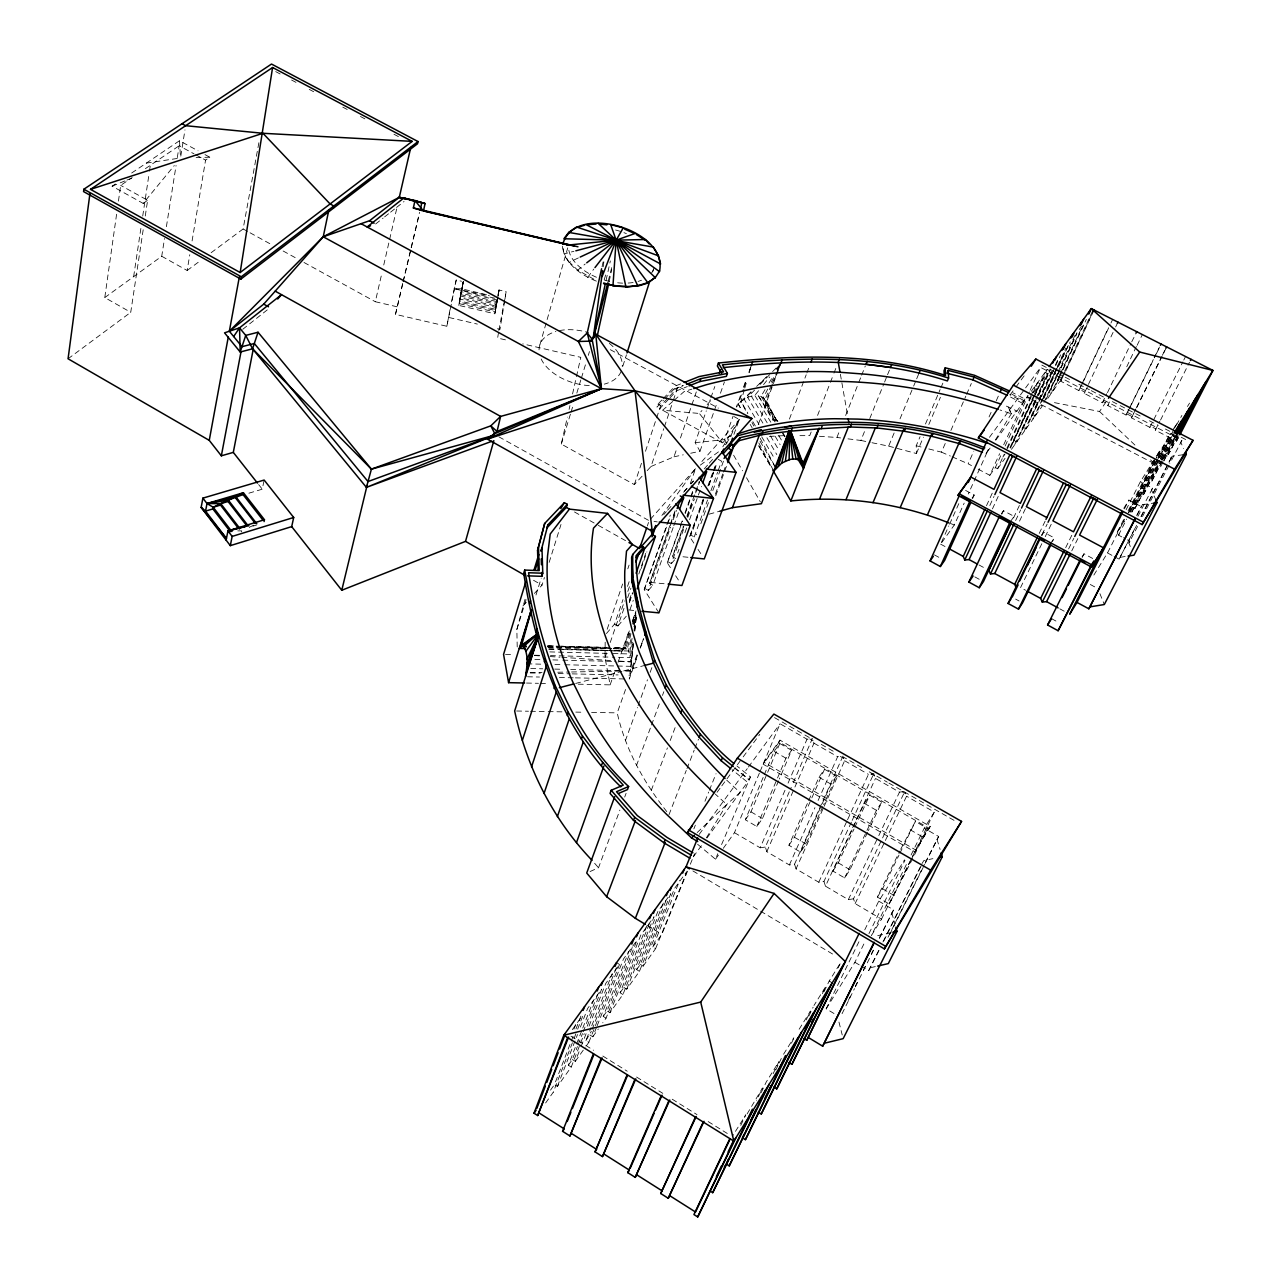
<?xml version="1.0" encoding="UTF-8"?>
<svg xmlns="http://www.w3.org/2000/svg" width="1281" height="1281" viewBox="0 0 1281 1281"><rect width="100%" height="100%" fill="white"/><g stroke="black" fill="none" stroke-linecap="round" stroke-linejoin="round"><path stroke-width="0.75" stroke-dasharray="5 3.75" d="M578.275 684.182L610.14 684.871L605.016 657.633L605.192 640.596M772.619 371.602L780.962 363.051L765.654 402.106L765.542 404.86L775.533 421.609M633.519 643.062L629.275 679.074L637.073 657.153M634.768 631.133L636.433 615.232M633.182 644.679L630.604 670.892L622.742 671.036M634.687 630.909L636.401 615.152M564.921 664.743L630.812 666.344L632.798 644.295M634.447 630.668L636.321 615.072M497.204 301.035L494.898 313.797L458.79 305.39L463.338 281.676L460.632 294.614L496.452 302.973L496.099 304.318L460.279 295.959L463.338 281.676L459.319 302.14L495.331 310.514L495.635 309.345L496.836 299.93L461.096 291.588L460.696 293.173L496.404 301.499M603.175 266.8L604.264 259.018M632.398 642.133L630.236 657.617L630.684 661.829L614.72 661.444M634.031 630.508L636.193 615.024M143.184 229.763L130.742 312.308L104.786 297.576L116.779 212.934M118.444 201.117L120.67 185.377L132.215 177.563M497.733 297.16L495.715 307.376L459.799 299.017L463.338 281.676L459.239 303.645L495.363 312.052M133.64 276.632L140.974 227.794M142.719 216.073L149.172 173.095M149.461 171.142L150.341 165.281M145.265 216.009L147.635 200.284L120.67 185.377M104.786 297.576L161.726 256.264L164.528 238.506M166.402 226.673L176.073 165.489M177.306 157.595L179.18 145.762L194.023 153.848M180.797 156.106L184.976 129.877M498.549 332.387L497.62 338.04L507.292 340.282M498.853 330.498L506.155 291.684L499.046 290.034L497.62 295.351M504.602 301.099L499.99 329.345L494.338 328.032M504.922 299.21L506.155 291.684M161.726 256.264L187.154 270.483L189.78 254.727M192.086 240.924L205.568 160.125L209.78 157.211L204.736 154.473M496.099 304.318L496.596 301.387M495.715 307.376L496.452 302.973M497.524 299.21L499.046 290.034L497.941 294.982M632.077 638.386L629.499 653.951L630.236 657.617L612.286 657.169M634.031 626.729L635.968 615.056M497.781 297.336L494.898 313.797L496.067 306.095L460.135 297.72M498.101 295.511L499.046 290.034L498.309 293.717M497.012 301.611L495.635 309.345L459.623 300.955M498.373 293.893L499.046 290.034L498.053 295.383M211.141 252.693L243.118 228.979L259.274 140.526M458.79 305.39L460.632 294.614L460.279 295.959M402.618 283.645L395.493 314.357L446.845 326.271L450.063 309.361M451.504 301.852L456.212 280.027L461.56 281.26M446.845 326.271L456.212 280.027M630.78 639.603L628.491 651.004L629.499 653.951L611.565 653.486M633.839 624.391L635.744 614.88M248.898 493.185L262.269 489.198L264.142 480.055M609.164 281.388L611.71 269.699M606.121 280.171L610.348 260.924M642.053 476.244L634.351 484.602L561.302 444.075L567.371 417.094M569.1 409.376L569.965 405.517M572.559 393.956L576.018 378.536M576.45 376.598L580.773 357.335L522.76 343.868M602.038 266.8L603.335 260.956M397.126 306.8L375.317 301.724L381.978 272.725M383.756 264.991L396.646 208.899M403.083 281.708L419.56 212.262M395.493 314.357L402.826 283.453M403.275 281.516L419.319 213.895M630.925 633.807L627.29 648.955L628.491 651.004L562.839 649.291M633.182 624.327L635.904 612.959M517.22 646.953L516.851 629.467L525.29 598.307M608.251 280.939L611.726 267.553M630.076 633.134L625.961 647.914L627.29 648.955L613.391 648.586M632.638 623.911L635.728 612.814M596.386 281.131C583.175 276.055 570.541 267.457 564.136 254.455L562.519 245.648M539.893 344.781L567.723 247.874M744.261 389.968L740.946 401.465L736.351 407.07L740.946 394.292M744.821 388.047L747.031 380.393M749.241 372.739L751.451 365.069L748.953 372.515M569.228 262.765L564.313 253.83L573.92 251.3M577.267 270.579L585.193 263.998M587.707 277.369L593.776 269.122M604.2 279.754L605.913 274.07M561.302 444.075L570.493 413.875M571.07 411.986L573.376 404.428M576.818 393.107L580.837 379.897M581.414 378.007L586.009 362.907M588.299 355.349L589.452 351.57M516.851 629.467L526.283 598.932M535.986 594.992L541.222 578.195M534.401 593.455L542.023 585.145L544.409 577.555M549.149 562.391L560.998 524.457M629.195 633.15L624.584 647.946L621.958 651.084L610.108 650.78M632.654 622.07L635.536 612.83M622.854 366.11L626.441 354.805M652.702 271.892L653.886 268.129M661.861 399.992L657.922 404.156L656.929 407.134L663.494 400.2M634.351 484.602L641.781 462.377M645.48 451.264L656 419.768M656.609 417.91L660.708 405.661L668.474 397.462M629.355 602.262L632.51 592.847M638.803 574.016L645.72 553.296M664.807 398.823L674.014 389.12L675.007 386.141L682.405 383.211M623.223 649.019L613.263 648.65L623.223 649.019L629.323 630.876M632.382 621.797L635.44 612.718M740.178 407.694L738.32 404.172L743.316 389.28M743.941 387.406L746.455 379.961M647.177 470.655L651.02 466.476L663.766 428.671M664.407 426.781L672.685 402.218M673.326 400.329L677.521 387.903L682.917 385.757M607.178 629.259L622.646 583.96M627.802 568.86L629.083 565.081M647.321 525.995L648.522 522.456M606.409 633.567L614.576 624.071L622.982 599.588M627.514 586.394L629.451 580.741M605.016 657.633L607.626 650.075M610.22 642.502L624.552 600.917M627.802 591.454L629.756 585.785M651.02 466.476L673.982 456.805L677.217 447.405M680.451 437.99L696.64 390.961M614.576 624.071L617.906 625.977L624.407 607.146M627.658 597.731L630.893 588.315M629.275 600.229L631.869 592.719M629.435 602.326L632.67 592.975M641.076 568.652L646.905 551.823M629.996 609.644L633.262 600.245M610.14 684.871L615.392 669.867M618.018 662.357L628.971 631.005M632.798 620.052L635.984 610.925M690.699 453.25L699.986 451.264L695.167 442.666L706.295 410.849M706.952 408.975L710.218 399.624M710.875 397.751L714.814 386.51M658.898 612.878L644.231 589.58L670.299 515.074M644.231 589.58L670.507 515.971M673.149 527.58L652.846 585.225L649.579 583.367L669.819 525.706M670.459 523.849L675.039 510.831M649.579 583.367L675.231 511.727M645.08 588.587L648.362 590.445L670.604 527.148M673.23 519.702L676.496 510.398M673.806 525.706L678.402 512.704M699.986 451.264L713.853 411.938M714.51 410.064L717.152 402.57M720.45 393.219L724.405 381.978M650.46 519.189L695.583 468.574L689.69 485.307L693.565 480.919M670.427 567.643L667.289 562.775L679.763 527.58M680.419 525.738L682.405 520.182M685.031 512.768L690.283 497.957M690.939 496.099L692.909 490.543M667.289 562.775L682.565 521.079M685.191 513.665L690.459 498.853M691.116 497.012L693.085 491.456M675.711 558.548L672.477 556.739L683.205 526.587M686.952 516.051L699.298 481.368M666.793 811.642C643.911 782.419 625.304 749.385 617.234 712.876L625.929 688.457M640.324 648.026L643.574 638.883L640.596 645.928M683.83 526.203L672.477 556.739M687.112 516.964L693.037 500.327M695.663 492.929L699.618 481.832M668.122 561.815L671.356 563.624L684.534 526.603M687.833 517.348L694.43 498.837M677.681 553.008L679.01 549.309M684.951 532.672L686.936 527.131M689.562 519.734L701.46 486.444M693.838 543.08L689.674 536.739L703.189 499.11M707.913 485.947L712.652 472.785M713.325 470.896L715.358 465.259M726.663 443.05L724.678 439.591L733.116 416.101M743.572 386.99L746.199 379.688M748.825 372.371L750.138 368.72M703.653 500.038L691.019 535.17L694.222 536.947L696.672 534.097M708.969 485.259L713.629 472.305M714.286 470.463L716.944 463.065M694.222 536.947L707.56 499.99M710.907 490.751L717.568 472.257M718.241 470.415L721.571 461.176L718.273 459.367M700.819 523.769L708.809 501.656M712.812 490.591L723.477 461.096M733.933 434.371L739.313 419.463L734.093 416.645M625.352 740.786L637.426 707.496M638.098 705.655L647.481 679.763M650.156 672.365L652.173 666.825M715.374 494.21L722.74 473.938M723.397 472.097L726.071 464.715M715.759 495.779L727.112 464.507M637.474 655.215L630.092 675.215L626.089 675.119M640.164 647.962L643.526 638.867M689.674 536.739L703.301 499.894M708.745 485.163L713.501 472.257M714.19 470.415L716.912 463.049M758.24 424.651L780.962 363.051L775.982 369.216M590.093 871.528L598.531 867.733L619.892 810.072M624.712 797.054L626.089 793.323M636.449 765.654L650.828 726.839M651.517 724.998L659.731 702.821M662.469 695.423L663.83 691.724M789.416 419.079L806.197 374.789M806.886 372.947L809.688 365.565M651.292 790.345L667.417 747.88M670.219 740.498L675.824 725.735M573.92 1029.155L576.066 1023.583M573.087 1036.361L554.449 1084.623L557.379 1086.464L571.246 1067.025L584.28 1033.639M575.954 1028.931L580.966 1015.945M545.626 1102.957L553.248 1092.261L573.36 1040.3M574.08 1038.443L576.946 1031.029M577.667 1029.171L583.399 1014.328M557.379 1086.464L577.523 1034.52M580.405 1027.09L587.595 1008.547L601.654 989.124L587.178 1026.209M811.161 431.969L809.736 435.636L796.43 435.668M817.582 415.412L829.688 384.172M830.408 382.33L833.258 374.981M833.963 373.139L836.109 367.615M571.246 1067.025L568.332 1065.2L582.038 1029.94M582.759 1028.083L593.583 1000.253M568.332 1065.2L572.367 1059.531L577.443 1046.545M578.163 1044.688L582.503 1033.559M583.223 1031.701L597.683 994.6M669.002 814.684L686.264 770.441M686.984 768.6L694.174 750.17M694.894 748.328L698.497 739.121M572.367 1059.531L575.281 1061.357L580.357 1048.37M581.094 1046.513L586.17 1033.527M589.068 1026.113L605.753 983.456L619.508 964.465L616.513 962.639M586.586 1045.504L588.844 1042.334L585.945 1040.524L591.053 1027.554M591.774 1025.697L612.142 973.768M585.945 1040.524L591.374 1031.285M592.094 1029.428L616.882 966.386M588.844 1042.334L594.688 1027.49M595.409 1025.649L619.508 964.465M589.917 1034.984L592.799 1036.777L596.45 1027.506M597.186 1025.665L623.511 958.925L636.961 940.35L606.073 1018.155L602.743 1022.814M606.073 1018.155L603.207 1016.393L628.859 951.527M603.207 1016.393L607.082 1010.965L632.782 946.115M819.44 436.293L836.909 437.462L839.824 430.144M845.636 415.492L858.014 384.364M858.734 382.523L860.912 377.03M861.649 375.205L865.283 366.046M609.932 1012.727L640.884 934.938L654.031 916.78L622.934 994.504L609.932 1012.727L607.082 1010.965M622.934 994.504L620.084 992.759L647.401 924.258M637.025 654.847L630.604 670.892L622.614 670.7M620.084 992.759L623.879 987.443L650.508 920.815M626.713 989.188L657.874 911.48L670.748 893.706L639.443 971.334L626.713 989.188L623.879 987.443M639.443 971.334L636.625 969.621L663.366 903.041M693.87 828.855L695.343 825.172M704.95 801.265L708.649 792.074M709.386 790.233L716.047 773.692M636.625 969.621L640.34 964.417L667.129 897.869M640.34 964.417L643.142 966.13L674.495 888.518L685.943 872.697M643.142 966.13L655.6 948.645L652.814 946.947L679.715 880.479M847.974 438.855L860.88 440.456L864.595 431.329M869.767 418.551L883.842 383.868M884.595 382.042L886.804 376.566M887.557 374.741L890.519 367.439M655.6 948.645L687.096 871.112M652.814 946.947L661.845 934.313L687.337 871.576M690.331 864.211L694.574 853.754M697.617 844.275L715.503 859.231L717.776 853.722M721.587 844.547L750.41 776.91L736.943 765.958M750.41 776.91L749.145 779.953L735.694 769M871.993 442.73L888.662 446.14L894.714 431.585M900.015 418.839L912.889 387.919M913.641 386.093L915.915 380.633M916.668 378.824L918.941 373.363M723.301 848.294L734.461 832.682L759.361 773.196M760.113 771.402L780.065 723.765L807.014 739.201L812.378 738.513L792.01 785.541M778.56 780.85L762.451 818.559L756.831 826.501L745.334 819.76L763.492 776.574M764.261 774.765L774.108 751.371L779.777 743.524L791.594 750.314L779.328 779.04M779.168 742.067L779.969 740.146L930.23 826.453L914.714 851.833L763.14 764.197L779.168 742.067L929.301 828.343M745.334 819.76L750.97 811.85L766.887 774.092M767.655 772.299L779.777 743.524M888.662 446.14L916.427 453.522L916.219 445.756L920.078 436.693M925.474 424.011L940.11 389.584M940.878 387.775L943.2 382.346M756.831 826.501L776.766 779.777M777.535 777.967L785.958 758.208L791.594 750.314M916.427 453.522L923.393 437.189M928.821 424.491L940.414 397.286M734.461 832.682L760.177 847.798L784.981 790.297M788.071 783.107L807.014 739.201M842.978 756.03L794.556 864.195L789.368 864.963L766.807 851.705L765.365 847.045L791.226 787.351M766.807 851.705L794.124 788.84M794.909 787.046L813.963 743.172L812.714 739.489M928.837 448.958L941.455 452.145L945.394 443.114M950.886 430.464L965.826 396.149M966.611 394.34L971.318 383.499M771.338 385.021L764.917 399.672L776.654 420.536M772.139 383.195L780.962 363.051M822.834 806.486L806.005 844.003L800.529 852.089L788.92 845.284L807.911 802.306M808.711 800.513L819.007 777.231L824.532 769.24L836.461 776.11L823.635 804.692M788.92 845.284L794.412 837.23L811.065 799.664M811.85 797.871L824.532 769.24M789.368 864.963L814.924 807.654M818.111 800.481L837.63 756.719L841.873 756.174M971.494 465.579L968.164 463.802L973.784 451.184M989.06 416.933L992.263 409.728M996.282 400.713L999.5 393.491M800.529 852.089L821.361 805.589M822.162 803.811L830.969 784.132L836.461 776.11M941.439 542.327L948.773 525.995M949.589 524.185L960.174 500.599M851.353 822.162L823.939 881.44L818.767 882.241L796.045 868.886L823.379 808.039M824.179 806.245L844.627 760.738L843.33 757.007L862.321 767.879M986.002 453.682L988.452 449.231L968.276 494.002M941.775 542.536L954.313 524.97L964.177 503.113M972.567 498.661L974.217 495.042L965.474 490.351M978.14 469.118L989.797 475.315L999.628 453.714M1003.728 444.715L1024.912 399.031L1012.823 392.739M1024.912 399.031L1023.615 401.866L1009.828 394.66M1128.065 510.927L1153.428 461.064L1155.814 462.313L1154.805 463.93L1026.978 397.238L1029.38 391.97M1030.18 390.225L1040.572 367.407L1181.835 440.52L1169.825 463.514M989.797 475.315L995.337 467.565L1001.886 453.186M1005.169 446.012L1028.083 395.717L995.801 440.184M995.337 467.565L997.595 468.766L1004.16 454.403M1006.898 448.142L1030.404 396.918M1030.629 396.197L1035.528 385.453L1037.85 386.654L1034.568 393.811M1007.458 448.686L1037.706 382.459L1040.012 383.659L1047.33 373.556L1045.04 372.355L1033.591 397.35M1009.972 447.549L1033.751 395.605M1035.048 400.312L1014.584 444.939L1012.358 443.754L1032.774 399.128M1010.517 448.078L1040.012 383.659M1012.358 443.754L1047.185 369.408L1049.475 370.593L1038.01 395.557M986.498 505.707L993.143 491.215M1035.865 398.535L1047.33 373.556M1051.765 371.33L1023.951 431.777L1021.742 430.624L1037.242 396.822M1038.058 395.044L1049.491 370.145M1014.504 440.744L1016.73 441.929L1037.194 397.35M1021.742 430.624L1037.722 397.446M1038.539 395.669L1050.788 369.024M989.813 505.531L993.976 496.452M1042.398 398.855L1033.191 418.839L1030.981 417.686L1051.877 372.243M1023.855 427.662L1026.065 428.815L1052.229 371.97M1055.496 364.861L1057.946 359.529M1030.981 417.686L1040.588 398.423M1041.421 396.614L1054.791 367.551M1055.64 365.742L1060.652 354.837M818.767 882.241L846.709 821.553M847.542 819.776L868.454 774.381L873.802 773.66L875.499 778.416L899.486 792.154L904.818 791.402L853.498 898.814L855.116 903.601L881.52 919.134L871.496 935.386L907.54 862.161M1043.23 397.03L1056.633 367.951M1057.482 366.142L1065.856 347.968M1041.757 401.321L1055.112 372.355M1055.944 370.545L1064.303 352.435M992.455 508.893L999.132 494.402M1033.062 414.772L1035.256 415.909L1042.798 399.576M1043.631 397.767L1057.033 368.704M1057.866 366.894L1070.243 341.899M1043.807 398.455L1055.496 373.139M1058.827 365.902L1068.85 344.189M1043.935 402.474L1057.321 373.508M1058.154 371.698L1074.887 335.478M1045.985 399.592L1076.937 332.676M1059.563 375.509L1051.205 393.539L1049.043 392.418L1060.236 369.761M1061.068 367.951L1076.905 333.701M852.185 820.368L873.802 773.66M1060.396 373.7L1082.125 326.799M1092.549 311.091L1060.011 381.178L1057.866 380.073L1062.029 371.074M1062.862 369.28L1084.511 322.556M1051.061 389.584L1053.222 390.705L1062.413 370.882M1063.022 369.681L1086.336 319.385M853.498 898.814L848.342 899.63L825.476 886.18L875.499 778.416M867.557 832.378L849.976 869.703L844.659 877.933L832.922 871.064L852.778 828.311M853.594 826.517L864.355 803.363L869.735 795.229L881.776 802.162L868.39 830.6M1083.005 382.25L1078.826 390.561L1060.716 381.178L1093.253 311.107M1060.716 381.178L1064.863 372.867M1065.696 371.074L1093.221 311.795M832.922 871.064L838.286 862.866L854.011 829.047M854.827 827.27L869.735 795.229M1001.79 514.322L1003.471 510.703L1014.056 516.371L1009.908 522.44M1013.543 517.924L1019.484 505.274M844.659 877.933L876.444 810.329L881.776 802.162M1015.641 520.534L1020.669 509.854M1078.826 390.561L1081.372 385.181M1082.205 383.387L1108.465 327.744M1083.854 380.457L1110.099 324.83M1110.947 323.036L1112.645 319.449M1019.532 521.127L1025.505 508.477M1130.338 406.718L1126.063 415.028L1107.761 405.549L1108.545 404.396L1103.165 401.61L1102.381 402.762L1084.174 393.331L1088.37 385.021M1088.434 384.364L1114.806 328.737M1115.655 326.943L1117.352 323.356M740.754 1125.407L745.798 1114.806L732.604 1135.959M848.342 899.63L877.965 837.39M878.798 835.612L899.486 792.154M747.111 1113.942L762.515 1087.969L756.607 1100.347M761.202 1092.565L766.278 1081.949L778.864 1061.757L772.939 1074.135M855.116 903.601L906.58 796.206L905.187 792.411M775.758 1070.019L778.304 1064.719M779.152 1062.942L781.698 1057.642M791.45 1043.198L794.844 1036.121M1039.211 533.456L1045.12 521.159M1102.381 402.762L1106.704 393.795M1107.473 392.659L1130.867 343.612M1131.731 341.835L1136.823 331.747M806.213 1019.9L810.473 1011.061L798.431 1030.372M808.871 1016.041L813.131 1007.202M1042.045 534.673L1047.185 524.025M1041.869 535.682L1043.567 532.159L1054.263 537.892L1052.55 541.399M822.338 993.624L825.765 986.546L813.995 1005.441M824.067 991.654L829.191 981.038L840.72 962.559L838.142 967.86M1107.761 405.549L1109.49 401.962M1126.752 366.782L1136.375 346.43M1137.144 345.294L1142.348 334.549M1041.837 543.688L1020.589 587.547L1025.601 590.253M1045.232 536.675L1052.021 522.648M912.729 858.526L889.222 904.034L877.373 897.084L899.806 851.016M900.671 849.255L915.387 821.473L927.556 828.471L913.593 856.765M877.373 897.084L882.593 888.758L898.99 855.116M899.854 853.354L915.387 821.473M834.011 1013.511L826.181 1008.804L860.352 938.829M864.739 929.862L878.75 901.151L904.514 859.871M826.181 1008.804L854.891 962.287L865.428 940.814M868.95 933.657L904.962 860.288M1126.063 415.028L1128.689 409.664M1129.57 407.87L1153.332 359.561M1154.213 357.767L1159.497 347.023M1131.219 404.924L1155.846 354.837M1156.727 353.044L1161.13 344.093M911.063 855.019L924.242 828.215L934.313 812.09L906.58 796.206M881.52 919.134L934.313 812.09M889.222 904.034L910.167 861.569M911.047 859.791L927.556 828.471M1065.696 547.644L1072.613 533.633M1178.2 435.764L1170.161 451.456L1167.936 450.304L1174.117 440.296L1176.326 441.449L1177.239 439.975L1174.501 438.566L1173.78 439.751L1155.286 430.176L1156.038 428.991L1150.61 426.189L1149.858 427.358L1131.459 417.83L1135.879 408.879M1136.775 407.102L1161.515 357.015M1162.395 355.221L1165.934 348.064M1131.459 417.83L1135.767 409.52M1136.647 407.726L1166.687 346.927M1068.61 548.909L1073.862 538.26M848.262 1000.509L850.936 995.145M855.372 986.194L857.149 982.607M863.362 970.069L865.139 966.482M871.368 953.945L873.13 950.374M879.358 937.836L893.578 909.846L878.75 901.151M842.049 1013.703L854.491 988.628M855.388 986.834L862.481 972.519M863.378 970.726L870.488 956.395M871.368 954.617L874.923 947.444M879.374 938.493L893.578 909.846M1071.749 550.878L1077.833 538.628M861.04 965.938L868.742 970.518L879.423 949.077M882.977 941.935L922.144 863.33L923.857 860.56L932.888 858.654M868.742 970.518L879.342 949.862M883.794 940.927L922.08 864.131M887.973 937.308L924.498 864.179M925.378 862.401L938.637 836.493L924.242 828.215M889.638 934.57L924.386 865.027M925.266 863.234L938.637 836.493M1082.269 557.331L1084.014 553.824L1093.269 558.772M1149.858 427.358L1182.875 361.882M1183.772 360.089L1185.565 356.518M1155.286 430.176L1159.801 421.241M1160.538 420.072L1189.505 362.299M1124.43 508.893L1128.897 500.07L1141.259 506.587L1142.428 504.682L1153.877 503.049M767.751 389.024L763.348 397.686L777.375 421.129M771.274 382.106L773.916 376.902M777.439 369.985L780.081 364.797M1126.095 509.79L1140.378 481.672L1160.17 450.255L1162.54 451.488M1121.772 536.899L1118.505 535.154L1119.514 533.52L1117.192 532.288L1124.446 518.036M1093.862 575.073L1107.505 552.96L1124.686 519.221M1129.202 510.35L1159.049 451.745L1171.09 458.006L1172.211 456.196L1183.26 454.723M1128.513 512.4L1156.551 457.349M1157.464 455.588L1160.17 450.255M1128.705 512.736L1156.727 457.733M1157.624 455.956L1168.784 436.453L1171.138 437.67M1129.81 511.888L1168.784 436.453M1118.505 535.154L1126.672 519.125M1130.402 512.16L1170.722 433.346L1173.076 434.563L1160.522 459.206M1131.747 511.856L1173.636 429.936M1174.549 428.174L1177.239 422.874L1172.579 430.352M1131.908 512.192L1171.955 433.923M1176.454 425.1L1181.899 415.412M1132.692 507.244L1134.982 508.445L1159.529 460.487M1160.426 458.742L1172.996 434.131M1134.982 508.445L1159.625 460.952M1136.936 505.29L1134.646 504.074L1141.243 493.425L1143.517 494.626L1160.65 461.112M1161.515 459.431L1174.165 434.659M1143.517 494.626L1160.762 461.544M1161.595 459.927L1174.277 435.124M1145.438 491.504L1143.164 490.319L1149.649 479.831L1151.907 481.015L1161.803 461.672M1162.7 459.927L1175.301 435.316M1151.907 481.015L1175.382 435.796M1173.78 439.751L1176.294 435.076M1162.876 462.361L1160.186 467.613L1157.944 466.444L1151.555 476.756L1153.813 477.941M1163.772 460.616L1176.791 435.076M1163.837 461.096L1177.287 434.851M1136.743 515.41L1141.259 506.587M1137.016 515.25L1142.428 504.682M1161.899 460.039L1166.094 453.266L1168.32 454.419L1178.168 435.22M1137.944 516.307L1152.612 488.093L1140.378 481.672M1176.326 441.449L1179.016 436.501M1114.118 556.498L1119.082 559.14L1136.423 525.434M1140.987 516.563L1171.09 458.006M1119.082 559.14L1136.631 525.37M1141.179 516.499L1172.211 456.196M1130.322 546.523L1128.865 543.064L1138.152 525.338M1142.508 516.547L1169.089 465.259M726.503 443.754L739.313 419.463L699.57 464.106M765.045 389.616L761.074 396.245L776.078 421.401M769.032 382.971L773.003 376.342M776.991 369.697L779.969 364.717M722.82 446.797L739.313 419.463M995.289 440.088L1011.253 413.811L1016.954 411.057L1004.432 405.212M1128.865 543.064L1129.97 541.239L1123.421 537.764M706.471 837.678L726.807 804.42L740.066 792.459L726.407 779.889M1152.612 488.093L1151.459 489.966L1155.83 499.83M1181.835 440.52L1180.746 442.297L1183.644 448.558M1168.32 454.419L1170.161 451.456M1117.192 532.288L1123.997 521.287L1126.303 522.504M1156.775 460.776L1173.076 434.563M930.23 826.453L915.643 849.943L763.94 762.259L779.969 740.146M783.572 1054.231L793.82 1037.77M1123.757 508.333L1128.897 500.07M1187.455 406.509L1189.553 403.131M1082.045 556.947L1084.014 553.824M1050.228 544.073L1054.263 537.892M1041.533 535.234L1043.567 532.159M1054.439 402.634L1099.546 411.489L1107.36 399.928M1084.174 393.331L1084.975 392.194L1079.611 389.424M1001.374 513.713L1003.471 510.703M575.281 1061.357L585.449 1047.089M592.799 1036.777L598.323 1029.011M997.595 468.766L1005.057 458.294M1011.446 449.343L1014.584 444.939M1016.73 441.929L1023.951 431.777M1026.065 428.815L1033.191 418.839M1035.256 415.909L1042.27 406.093L1040.076 404.956M1047.762 398.375L1051.205 393.539M1053.222 390.705L1060.011 381.178M972.087 498.021L974.217 495.042M553.424 1086.064L550.318 1090.403L553.248 1092.261M715.503 859.231L718.849 854.539M1002.815 457.109L1004.993 454.05M1057.866 380.073L1058.859 378.664L1061.517 380.057M661.909 515.426L695.583 468.574M693.325 856.829L702.388 844.323M706.952 838.046L747.496 782.211L732.027 769.625M987.155 452.097L990.229 447.838M1031.285 391.313L1047.185 369.408M572.335 1029.62L582.295 1015.865M1033.591 392.53L1037.85 386.654M1079.21 329.505L1081.5 326.351M699.218 834.347L747.255 768.632M748.424 767.031L780.065 723.765M989.46 437.317L1040.572 367.407M717.072 792.282L720.627 787.463M721.811 785.845L741.987 758.496M743.172 756.879L759.777 734.365M1010.085 394.932L1014.792 388.559M1015.961 386.958L1024.192 375.797M758.576 390.753L754.845 395.381L747.608 397.254L740.946 401.465L747.367 413.747M763.556 384.604L769.769 376.902M115.386 184L112.12 186.193L143.152 203.391L174.28 165.553M617.906 625.977L626.297 616.193M648.362 590.445L652.846 585.225M671.356 563.624L674.623 559.829M672.749 401.465L662.629 410.24L699.378 413.459L701.972 410.512M707.144 404.636L711.035 400.232M704.23 468.894L708.041 464.571M709.306 463.146L713.133 458.822M663.75 514.578L666.344 511.647M667.641 510.19L671.532 505.787M684.502 491.151L687.096 488.237M683.558 492.224L687.24 488.077M690.891 483.93L693.309 481.208M522.936 605.929L526.763 601.766M669.755 396.101L677.521 387.903M668.762 399.08L659.715 408.655L726.055 444.795M670.059 397.718L676.512 390.881L687.305 386.574M663.174 398.615L675.007 386.141M754.557 390.129L747.608 397.254L763.508 424.155M760.113 384.428L771.226 373.027M751.194 392.178L744.101 399.112L758.976 424.347M759.697 383.852L766.791 376.918M750.954 391.858L740.946 401.465L747.88 413.251M756.671 386.382L766.679 376.774M697.184 832.554L726.807 804.42A408.111 260.956 25.8 0 1 715.278 794.06M674.19 400.216L684.31 391.442L691.852 389.152M242.766 329.297L268.546 308.865M375.637 223.999L383.115 218.09M384.604 216.905L389.088 213.351M390.593 212.166L395.076 208.611M396.566 207.426L404.043 201.501M68.069 358.776L130.742 312.308M187.154 270.483L199.948 261.004M700.307 465.131L720.755 450.207M143.152 203.391L147.635 200.284M145.41 168.628L179.18 145.762M131.687 172.999L179.5 140.734L198.011 150.806M578.388 257.913L569.405 262.141L577.443 269.955L594.832 279.754M253.814 525.178L249.299 527.26L256.568 525.034M112.12 186.193L125.058 180.861M126.899 180.093L132.455 177.819M674.014 389.12L683.237 385.437M731.547 435.892L727.8 437.093L722.628 442.922L699.378 413.459M709.066 514.177L719.842 511.183M575.681 683.446L621.829 671.404M623.751 670.892L644.903 665.367M870.44 967.715L875.804 966.482M877.725 935.658L892.841 932.28M673.982 456.805L683.269 454.819M1120.202 557.283L1126.111 556.386M146.354 163.103L178.603 158.268M760.177 847.798L765.365 847.045M695.167 442.666L724.678 439.591M769.353 436.405L783.123 435.7M196.121 157.563L209.78 157.211M530.206 672.733L542.023 672.525M557.763 672.237L569.581 672.013M571.55 671.981L620.773 671.068M237.786 530.878L241.725 530.878L241.436 532.304L239.115 529.277M494.786 298.217L454.002 288.705L461.512 288.801L487.757 294.934M516.627 711.003L528.461 711.227M530.446 711.259L546.218 711.563M548.188 711.596L562.007 711.852M575.81 712.108L583.704 712.252M591.598 712.396L617.234 712.876M526.507 683.045L538.452 683.301M540.454 683.349L548.412 683.526M530.75 668.522L542.744 668.81M554.721 669.098L562.711 669.274M570.702 669.467L620.628 670.652M530.254 672.909L540.246 673.133M558.212 673.55L570.189 673.822M572.191 673.87L618.099 674.927M527.516 676.768L539.493 677.041M559.445 677.489L573.408 677.809M575.393 677.857L625.272 678.978M505.531 654.431L513.425 654.623M534.497 655.215L540.486 655.36M550.462 655.616L610.3 657.121M534.882 659.475L540.87 659.619M552.848 659.907L560.822 660.115M562.823 660.163L612.718 661.396M526.971 663.83L542.952 664.215M554.929 664.503L562.919 664.695M548.604 645.88L556.53 646.088M558.516 646.136L606.137 647.401M614.063 647.61L625.961 647.914L612.702 647.626M547.339 645.912L559.221 646.216M561.206 646.281L610.717 647.578M547.82 646.873L611.405 648.538M548.076 647.049L611.357 648.714M548.909 648.939L560.838 649.243M548.876 649.195L556.771 649.403M558.756 649.451L608.123 650.732M549.805 651.901L609.564 653.438M547.499 646.2L559.461 646.649M561.446 646.713L611.261 648.57M548.268 647.642L611.998 650.62M613.983 650.716L621.958 651.084M534.385 655.52L540.278 655.92M550.109 656.561L559.941 657.201M561.895 657.329L611.037 660.548M618.899 661.06L630.684 661.829M628.731 609.98L636.273 610.701M650.428 582.391L666.168 583.944M682.981 556.771L688.778 557.347M836.909 437.462L840.608 437.926M654.015 521.415L657.265 521.895M1026.978 397.238L1030.901 398.007M454.002 288.705L489.294 295.591M860.88 440.456L870.151 442.345M449.071 317.528L477.365 324.093M916.219 445.756L921.631 447.133M950.742 523.609L954.313 524.97M941.455 452.145L950.358 456.036M952.135 456.805L968.164 463.802M1041.837 365.101L1071.829 380.633M1078.89 384.284L1089.474 389.76M1091.252 390.673L1105.359 397.975M1112.42 401.626L1142.428 417.142M1149.473 420.792L1158.296 425.356M1165.358 429.007L1170.658 431.745M1181.242 437.237L1188.304 440.888M1126.816 413.859L1132.228 416.661M1162.139 447.085L1164.509 448.318M1011.846 394.228L1023.839 400.505M1010.565 397.062L1022.558 403.323M275.719 71.624L281.003 74.426M291.604 80.046L298.665 83.777M309.249 89.382L314.55 92.2M342.796 107.156L348.096 109.958M360.457 116.491L365.742 119.309M393.988 134.265L399.288 137.067M1107.505 552.96L1112.468 555.618M1090.291 584.488L1097 588.107M610.332 349.681L718.401 408.159M940.622 544.137L945.842 546.971M978.988 564.953L985.585 568.54M1059.787 608.811L1064.751 611.517M657.922 404.156L660.708 405.661M934.377 554.881L941.199 558.58M974.825 576.882L979.981 579.701M1015.625 599.092L1019.084 600.981M1051.541 618.643L1058.538 622.454M195.673 154.745L205.568 160.125M243.118 228.979L248.338 231.845M250.083 232.806L272.693 245.247M283.133 250.996L297.048 258.65M303.997 262.477L375.317 301.724M498.933 436.853L649.131 520.678M574.512 511.984L596.642 524.409M598.339 525.37L625.576 540.662M774.509 717.616L811.273 738.657M821.281 744.389L835.004 752.251M869.239 771.835L887.285 782.163M888.934 783.107L955.114 820.977M533.537 580.277L542.023 585.145M809.704 738.849L813.179 740.85M840.304 756.382L843.811 758.384M871.128 774.012L874.651 776.03M902.16 791.77L905.699 793.804M813.963 743.172L837.63 756.719M844.627 760.738L868.454 774.381M774.108 751.371L785.958 758.208M819.007 777.231L830.969 784.132M864.355 803.363L876.444 810.329M910.167 829.752L922.384 836.797M750.97 811.85L762.451 818.559M794.412 837.23L806.005 844.003M838.286 862.866L849.976 869.703M882.593 888.758L894.394 895.659M854.891 962.287L859.503 965.025M692.909 870.936L833.403 954.505M829.191 981.038L832.218 982.847M646.953 925.314L661.845 934.313M570.958 1036.217L593.551 1050.276M602.823 1056.04L627.226 1071.22M636.561 1077.033L662.805 1093.35M672.221 1099.21L697.008 1114.63M708.169 1121.58L728.152 1134.005M734.83 767.831L748.761 779.168M1099.546 411.489L1136.391 446.445M1150.562 459.895L1154.805 463.93M594.64 863.298L598.531 867.733M258.65 484.602L262.269 489.198M698.017 549.405L702.18 555.746M675.647 575.761L679.827 582.247M774.957 421.929L758.176 395.477L754.845 395.381L770.81 422.234M765.654 402.106L777.039 420.809M777.919 421.433C770.393 414.195 769.849 397.959 758.176 395.477L773.18 420.632M783.075 433.122L785.077 436.485M782.515 433.33L784.516 436.677M778.8 435.668L781.794 440.696M751.258 395.973L767.191 422.858M775.165 436.293L780.145 444.699M770.473 435.924L778.416 449.359M766.919 437.814L776.83 454.627M752.828 421.657L755.79 426.717M761.731 436.821L774.589 458.694M738.32 404.172L740.29 407.534M750.17 424.379L752.139 427.742M760.033 441.224L775.822 468.173M759.009 445.836L771.819 467.725M758.64 445.836L771.722 468.222M733.613 455.187L742.532 470.784M746.503 477.717L760.402 501.976M758.848 442.922L773.788 471.104M751.963 422.522L753.804 426.045M760.225 438.326L774.909 466.412M1011.253 413.811L1008.067 406.397L1011.253 413.811A413.074 267.553 25.9 0 0 999.981 409.968M1099.915 593.647L1104.302 604.536M823.939 881.44L825.476 886.18M794.556 864.195L796.045 868.886M936.955 839.215L940.094 849.447M891.784 912.761L894.859 923.649M838.959 1022.062L842.225 1034.968M562.343 246.272L564.136 254.455M840.368 374.212L847.878 416.998M179.5 140.734L180.397 156.058M653.342 269.699A44.227 25.652 16.8 0 1 651.677 272.709M641.525 280.219A44.227 25.652 16.8 0 1 638.098 281.404M633.102 282.509A44.227 25.652 16.8 0 1 626.233 283.149M622.63 283.133A44.227 25.652 16.8 0 1 617.026 282.733M609.452 281.436A44.227 25.652 16.8 0 1 603.783 279.931M596.466 277.272A44.227 25.652 16.8 0 1 568.652 248.93M615.601 230.004A44.227 25.652 16.8 0 1 626.393 233.622M621.093 371.49A42.769 26.212 16.8 0 1 604.328 384.124M589.244 385.565A42.769 26.212 16.8 0 1 541.158 358.968M539.029 349.873A42.769 26.212 16.8 0 1 555.89 331.491M559.477 330.61A42.769 26.212 16.8 0 1 588.555 332.66M609.324 343.356A42.769 26.212 16.8 0 1 622.262 366.494"/><path stroke-width="1.5" d="M773.788 471.104L781.794 463.033L789.112 459.815L789.769 430.88M525.514 676.72C526.955 666.568 529.181 653.983 522.808 645.208L519.253 648.426L525.178 648.57M83.873 189.22L83.569 191.59L240.86 279.114L417.51 143.776L418.038 141.551L271.508 64.05L83.873 189.22L241.292 276.76L418.038 141.551M89.926 193.703L68.069 358.776L209.251 440.36L221.341 455.812L233.302 452.385L253.206 349.329M785.381 461.128L789.544 430.848M593.375 336.839L602.63 270.691M272.597 67.509L240.155 272.533L90.503 189.364L272.597 67.509L412.162 141.374L240.155 272.533M209.251 440.36L228.258 337.095M239.355 276.824L229.347 331.251L241.981 346.687L254.327 343.5L368.015 481.544L493.97 435.444M240.86 279.114L241.292 276.76M202.878 498.133L201.165 507.388L230.308 545.642L291.7 526.619L293.701 517.476L264.142 480.055L202.878 498.133L206.994 503.529L213.206 507.244L231.797 531.519M262.909 520.07L243.022 494.562L243.39 492.721L206.994 503.529L205.568 511.119L226.449 538.484L201.165 507.388L205.568 511.119L212.886 508.925L213.206 507.244L243.39 492.721L264.462 519.734L264.078 521.575M221.341 455.812L240.876 352.531M237.946 527.756L220.508 505.082L220.78 503.641L228.05 501.479L228.322 500.118L243.022 494.562M226.129 540.134L227.938 530.894L264.462 519.734M230.308 545.642L232.149 536.403L227.938 530.894L248.85 525.498M328.817 210.052L323.244 236.777L263.742 304.125L229.347 331.251L323.244 236.777L399.304 197.306L421.849 202.622L420.248 210.036L565.225 244.207M562.743 244.383C574.128 201.597 669.066 229.923 659.427 271.588L616.145 240.171L586.346 224.751L596.049 224.079M333.348 208.275L333.829 205.969L330.098 203.951L262.957 133.288L185.649 125.698L182.03 123.745M597.266 335.894L608.747 283.325M421.785 210.484L413.363 207.97L414.996 200.541L398.839 197.242M593.215 338.825L605.273 284.03M601.59 268.738L587.226 332.964L601.446 388.671L635.008 390.833L751.915 418.535L652.253 531.295L487.404 439.143L494.786 433.635L601.446 388.671L595.729 334.165L751.915 418.535M410.769 147.443L399.304 197.306L369.585 220.732L323.244 236.777L601.446 388.671L487.404 439.143L497.028 431.457L601.446 388.671L592.094 339.225L587.226 332.964L578.371 341.483L601.446 388.671L500.615 416.405L490.799 425.852L371.41 469.15L366.414 487.388L252.565 348.8L245.728 335.398L239.531 327.856L224.543 332.836L240.204 352.019L252.565 348.8L258.041 332.243L371.41 469.15L493.938 435.316M781.794 463.033L789.368 430.848M525.034 575.409L465.531 541.367L341.771 590.253L367.087 485.419M538.148 569.805L537.556 550.446L544.697 523.417L564.377 502.68L567.307 504.33L566.346 507.388L547.003 527.836L547.948 524.762L567.307 504.33M547.948 524.762L540.998 551.198L541.959 548.108L542.776 573.231L541.815 576.322L527.644 575.842M537.556 550.446L544.697 523.417M593.391 338.344L607.754 282.861M525.562 645.336L521.591 645.24L531.519 609.644M465.531 541.367L493.842 440.616M568.716 232.405L653.358 247.089L658.45 255.832L660.596 263.982L616.145 240.171L576.546 227.009L568.716 232.405L563.912 238.746L616.145 240.171L645.304 239.499L649.131 243.902M526.363 646.601L520.39 646.329L531.423 609.548M538.516 547.371L539.221 570.589L524.666 570.077L523.721 573.183C535.682 651.517 562.215 730.714 620.821 786.822M603.543 283.613L612.991 285.391L616.145 240.171L610.669 224.591L623.223 227.89L616.145 240.171L594.96 267.601M525.915 581.446L503.561 654.383L508.589 682.661L524.521 682.997M534.097 569.741L538.789 554.497M535.106 570.285L538.644 558.836M778.544 465.435L789.24 430.768L775.822 468.173M612.798 286.015L625.849 286.624L616.145 240.171L598.163 223.326M529.597 603.879L530.574 600.789L524.666 570.077M564.377 502.68L560.806 508.509M508.589 682.661L531.359 609.58M625.656 287.248L637.682 285.631L616.145 240.171L566.49 245.247M536.115 632.254L537.091 629.147L530.574 600.789M637.49 286.255L647.497 283.149L655.151 277.513L616.145 240.171L575.842 250.804M627.033 352.916L649.707 281.324M658.45 255.832L616.145 240.171L580.181 257.065M538.436 636L514.658 710.971C526.459 766.598 552.591 819.151 592.046 860.336M647.497 283.149L655.151 277.513M544.345 661.765L545.338 658.658L537.091 629.147M522.36 740.354L546.619 665.399M554.081 688.538L555.105 685.431L545.338 658.658M526.267 672.813L538.404 635.984L526.763 668.426M531.535 766.855L556.29 691.948M567.275 715.535L568.316 712.428L555.105 685.431M544.009 793.515L569.34 718.673M730.49 768.36L721.219 760.802L699.202 737.264L680.723 712.812L665.191 688.025L653.502 663.126L637.265 607.274L631.709 580.117L631.661 557.523L632.702 554.481L640.628 545.498L643.59 547.163L642.55 550.206L636.305 557.331M646.713 527.772L639.587 548.54L628.971 542.584M635.92 561.911L639.155 552.495M689.098 385.853L699.874 381.546L700.899 378.6L727.416 373.411L722.388 364.861C797.775 356.678 875.563 354.357 948.597 378.103L947.38 380.953C875.019 357.447 797.951 359.497 723.237 367.631M636.097 573.248L644.535 548.764L655.44 536.371L652.013 534.465L650.94 529.293M581.382 739.089L582.455 735.999L568.316 712.428M652.093 536.851L655.968 525.642M557.347 816.67L583.287 741.923M637.169 588.972L655.44 536.371M1009.364 390.929L974.473 375.269L945.234 367.807L945.57 375.429C872.153 351.891 794.06 354.981 718.401 363.035L717.376 365.982L721.667 373.299M637.265 607.274L638.338 604.216L632.75 577.058L631.661 557.523M719.394 373.411L720.691 369.665M677.153 508.541L679.106 502.953L683.638 497.813L680.259 495.939M679.715 508.973L683.638 497.813M727.416 373.411L726.391 376.358L699.874 381.546M644.871 635.232L645.96 632.173L631.709 580.117L632.75 577.058L632.702 554.481M701.027 480.343L702.34 476.628L706.744 471.664L702.773 482.745M601.542 765.478L602.646 762.371L582.455 735.999M576.482 842.578L603.863 766.102M675.952 503.705L690.235 525.322L658.898 612.878L641.925 611.245M751.451 365.069L752.507 362.139M732.572 438.102L729.481 446.669L731.803 444.027L723.205 453.778M645.96 632.173L654.623 660.051L653.518 663.126L644.887 665.367M727.416 461.032L731.435 449.967L728.152 448.19M740.002 437.718L733.389 445.228L732.3 448.206L738.929 440.696L740.002 437.718C819.808 418.583 906.82 418.038 983.728 449.471M727.784 462.665L734.461 444.283M602.646 762.371L623.239 785.141L611.181 790.297L610.06 793.403L633.519 820.4L663.942 842.802L689.963 858.254M614.704 796.67L586.714 873.034L606.634 896.7L635.36 918.317L645.304 924.322M721.86 451.793L736.063 472.369L704.262 558.916L690.715 557.555M780.962 363.051L782.034 360.137M542.776 573.231L528.589 572.735C540.55 651.725 569.1 730.682 628.619 786.518L627.466 789.608L618.835 793.307M665.207 688.025L666.344 684.967L654.623 660.051M719.842 511.183L732.428 507.676L759.585 434.403M738.929 440.696L761.891 434.707L762.98 431.745M633.519 820.4L634.687 817.31L611.181 790.297M606.634 896.7L635.44 820.513M811.081 361.866L812.186 358.968M680.723 712.812L681.892 709.754L666.344 684.967M789.112 430.784L761.394 503.705L732.428 507.676M761.891 434.707L791.178 431.105L792.299 428.158M568.62 1037.066L537.684 1115.543L534.017 1113.221L563.8 1035.24L686.04 866.853L697.745 837.966M536.835 1108.401L545.354 1086.128M546.779 1082.413L551.743 1069.411M553.168 1065.712L558.132 1052.71M559.557 1048.995L565.241 1034.151M602.134 276.568L616.145 240.171L634.848 233.574L624.728 229.219M537.684 1115.543L567.611 1037.61M583.127 1010.373L584.552 1006.658M839.359 359.224L838.238 362.107L840.032 372.275M597.202 990.966L598.643 987.267M601.301 985.313L602.743 981.598M948.949 522.936C899.15 502.937 844.211 495.459 790.841 500.935L819.151 428.35M699.218 737.28L700.403 734.221L681.892 709.754M791.178 431.105L821.137 428.671L822.274 425.74M615.056 966.354L616.513 962.639M663.942 842.802L665.143 839.712L634.687 817.31M635.36 918.317L665.191 842.418M631.789 944.113L633.999 938.557M636.449 936.859L637.922 933.144M867.157 361.338L866.004 364.22L890.519 367.439L891.672 364.573M602.086 1057.898L569.965 1135.991L562.583 1131.315L593.455 1053.703M567.211 1121.515L570.894 1112.276M572.367 1108.577L593.695 1054.984M649.611 918.701L651.1 915.002M526.971 663.83L538.132 636.016M653.454 913.417L654.943 909.718M819.632 498.933L848.502 426.701M687.417 832.506L737.36 758.192L773.9 714.077L961.551 821.393L884.37 948.885L687.417 832.506L692.156 826.069M821.137 428.671L850.328 427.005L851.497 424.091M666.344 895.659L667.833 891.96M569.965 1135.991L601.125 1058.474M721.219 760.818L722.452 757.76L700.403 734.221M670.091 890.471L671.58 886.772M682.709 873.082L684.198 869.399M846.004 499.638L875.435 427.678M850.328 427.005L876.925 427.966L878.109 425.068M635.792 1078.874L602.486 1156.599L595.057 1151.891L627.178 1074.695M918.941 373.363L920.126 370.497M595.057 1151.891L627.322 1075.912M655.76 525.482L652.013 534.465L641.092 546.843L644.535 548.764M872.985 502.712L903.794 429.167M876.925 427.966L904.226 431.249L905.443 428.366M602.486 1156.599L634.896 1079.499M945.234 367.807L944.033 370.657L944.273 376.374M1008.419 392.45L974.12 377.046L948.26 370.433L947.043 373.283L972.887 379.881L1007.154 395.269M900.207 507.596L931.655 434.291M904.226 431.249L931.799 436.325L933.032 433.442M669.771 1100.011L635.248 1177.367L627.77 1172.627L661.14 1095.847M972.887 379.881L974.12 377.046M630.188 1168.32L654.047 1113.461M655.648 1109.81L662.005 1095.191M635.248 1177.367L668.922 1100.683M927.492 514.754L959.613 441.689M931.799 436.325L959.341 443.594L960.606 440.728M978.348 437.974L1013.367 385.149L1035.865 359.064L1193.059 440.344L1142.108 524.586L978.348 437.974L984.224 430M1000.301 391.698L1001.566 388.864M1102.461 549.565L1091.588 567.083L957.932 495.395L970.758 476.996L993.992 489.39L1009.892 454.691M970.934 502.296L944.609 560.438L940.334 566.506L930.07 560.918L959.405 495.363M968.308 482.457L987.139 440.504M940.334 566.506L969.941 501.015L961.166 496.307M1035.865 359.064L1031.253 366.238M704.006 1121.323L668.266 1198.279L660.724 1193.508L695.391 1117.16M660.724 1193.508L696.175 1116.456M668.266 1198.279L703.221 1122.028M977.339 564.056L969.077 559.573L964.769 559.989L963.248 556.418L984.833 509.326M1052.758 363.035L1054.391 359.481M1054.871 360.137L1056.489 356.582M964.769 559.989L987.299 510.975M994.825 494.642L1012.342 456.516L1011.526 454.739M1061.917 350.434L1063.598 346.799M1063.15 349.393L1065.664 343.949M1070.98 337.96L1072.645 334.325M969.077 559.573L990.789 512.512M1016.778 456.164L999.981 492.577L1020.333 503.449L1036.617 468.814M1072.181 336.951L1073.846 333.332M1079.899 325.662L1081.564 322.059M1081.068 324.701L1083.566 319.289M1088.674 313.557L1090.339 309.97M1088.834 313.989L1091.316 308.609L1212.931 370.433L1179.913 434.755M968.9 582.086L999.276 516.739L1009.908 522.44L979.244 587.723L968.9 582.086L973.096 575.954M1010.661 523.609L983.424 581.574L979.244 587.723M1010.981 523.337L988.9 570.333L990.469 573.952L994.761 573.52L1014.696 584.344L1016.297 587.979M526.891 659.267L537.924 635.888M990.469 573.952L1013.96 524.089M1021.501 508.077L1039.131 470.671L1038.283 468.878M994.761 573.52L1016.97 526.555M1043.551 470.319L1026.369 506.668L1046.849 517.588M729.882 1138.633L693.934 1214.548L697.729 1216.95L735.79 1137.928M729.77 1139.706L695.503 1212.002L669.867 1195.765M716.383 1176.631L721.427 1166.03M728.136 1151.891L734.029 1139.53M697.729 1216.95L733.837 1141.099L845.396 961.647L774.092 893.417L686.04 866.853L689.482 868.902M727.064 1162.219L728.761 1158.681M749.017 1116.263L752.395 1109.186M709.658 1190.77L712.7 1192.675L748.953 1116.76M752.796 1110.595L712.7 1192.675M744.133 1134.261L742.436 1137.8L745.43 1139.658L785.637 1057.754M750.906 1120.106L755.998 1109.506M724.261 1167.151L726.231 1163.981L729.241 1165.87L765.654 1089.907M769.401 1083.87L729.241 1165.87M765.093 1098.025L771.05 1085.648M780.401 1066.192L785.493 1055.576M745.43 1139.658L781.97 1063.646M1014.696 584.344L1037.514 536.963M1045.969 519.413L1063.486 483.033M758.304 1112.164L761.266 1114.006L797.935 1037.994M1050.836 544.905L1022.558 602.871L1018.507 609.132L1008.067 603.447L1039.499 538.308L1044.095 540.774M801.506 1032.23L761.266 1114.006M1019.74 580.869L1039.467 540.006M1048.05 522.248L1066.064 484.923L1065.2 483.113M1012.15 597.202L1018.091 584.905M1027.442 565.562L1035.929 547.98M805.253 1028.963L806.95 1025.44M773.82 1087.089L776.75 1088.898L813.531 1012.903M817.038 1007.266L776.75 1088.898M1070.468 484.554L1052.902 520.823L1073.51 531.823L1091.38 495.603M811.578 1022.622L813.307 1019.1M789 1062.557L791.914 1064.335L828.791 988.356M832.218 982.847L791.914 1064.335M803.876 1038.523L806.758 1040.284L843.715 964.353M806.758 1040.284L859.167 933.337M1018.507 609.132L1050.228 544.073M1058.138 607.915L1046.577 601.638L1042.286 602.102L1040.636 598.419L1063.967 551.15M808.439 1037.562L822.69 1046.209L874.122 942.224M1042.286 602.102L1066.849 552.447M1074.743 536.499L1093.157 499.254L1092.261 497.428L1095.367 499.062L1093.157 499.254M822.69 1046.209L874.186 942.832M1046.577 601.638L1070.019 554.385M1097.561 498.869L1079.595 535.074L1103.389 547.756L1091.588 567.083M884.37 948.885L930.695 870.167L961.551 821.393M1093.91 561.35L1058.106 630.732L1047.586 624.984L1080.075 560.069L1084.719 562.567M1062.077 597.619L1066.465 588.86M1068.226 585.353L1080.507 560.838M895.883 927.284L897.02 931.335L843.154 1038.667L824.5 1043.198M941.135 852.858L942.304 856.669L888.309 963.6L877.597 966.066M1058.106 630.732L1090.9 565.882M1121.692 511.631L1069.715 614.207L1077.001 602.406L1122.636 512.432M1175.077 432.898L1179.577 424.091M1176.086 431.601L1181.482 421.017M1176.198 433.554L1187.887 410.721M1176.278 434.035L1189.761 407.694M1177.223 434.339L1196.07 397.558M1178.184 433.09L1197.911 394.596M1077.001 602.406L1088.85 608.811L1134.934 518.933M1088.85 608.811L1135.206 518.773M1179.064 433.474L1204.124 384.62M1179.096 434.019L1205.933 381.69M1142.108 524.586L1174.565 469.15L1193.059 440.344M1155.83 499.83L1157.047 502.584L1104.302 604.536L1090.035 606.858M1185.662 452.882L1186.318 454.323L1133.989 555.169L1128.081 556.082M721.94 452.433L723.765 448.958M590.093 341.162L595.729 334.165L635.008 390.833L703.733 473.041M1174.004 433.058L1212.931 370.433L1139.706 352.035L1091.316 308.609L1049.235 366.574M1091.876 564.313L1093.83 561.158M1047.586 624.984L1051.541 618.643M1190.417 360.521L1191.154 359.369M1008.067 603.447L1011.125 598.771M627.77 1172.627L629.403 1170.145L604.136 1154.149M1165.934 348.064L1166.687 346.927M1160.378 345.23L1161.13 344.093M700.707 1002.078L733.837 1141.099L563.8 1035.24L700.707 1002.078L774.092 893.417M1108.465 398.279L1139.706 352.035M233.654 336.519L239.531 327.856L281.516 294.662L277.705 299.001M654.959 278.137L659.619 270.964M1136.055 332.868L1136.823 331.747M562.583 1131.315L564.264 1128.897L539.381 1113.141M1117.352 323.356L1118.137 322.236M534.017 1113.221L536.131 1110.259M930.07 560.918L933.305 556.386M592.094 339.225L595.729 334.165M525.899 651.292L537.331 635.472M1093.253 311.107L1094.054 310.002M957.932 495.395L969.941 478.822M725.046 778.544A365.966 235.368 25.8 0 1 648.698 674.254L639.539 652.83A365.966 235.368 25.8 0 1 624.792 571.006L626.505 551.102L632.382 544.489L607.562 513.393L569.405 509.117L550.206 534.033L547.547 555.89A447.101 288.321 25.9 0 0 573.039 682.501L586.346 709.194A447.101 288.321 25.9 0 0 666.456 814.252L691.548 837.918L697.745 841.585M643.59 547.163L636.097 555.698C635.952 600.293 651.02 644.343 669.579 684.454C687.144 713.597 707.368 741.971 733.949 763.524M724.037 458.374L731.435 449.967M607.562 513.393L593.503 528.14A408.111 260.956 25.8 0 0 713.869 792.747M691.548 837.918L694.366 835.228M523.977 646.248L536.771 634.832M410.176 200.076L425.068 203.599L414.996 200.541L423.467 210.997L425.068 203.599L403.915 197.931L367.151 226.977L370.545 225.792M586.73 262.813L616.145 240.171L647.69 282.525C633.711 288.161 617.954 287.344 603.735 282.989M522.808 645.208L538.084 633.471M521.591 645.24L538.116 633.374M628.619 786.518L616.513 791.706L637.298 815.565L667.129 837.486L692.861 852.746M493.601 435.652L366.414 487.388L492 441.24M684.246 382.475L699.026 376.598L723.573 371.826L718.401 363.035M686.52 384.316L700.899 378.6M754.237 432.225C830.152 416.453 912.168 417.91 984.769 447.838M487.404 439.143L635.008 390.833L652.253 531.295M90.503 189.364L262.957 133.288L412.162 141.374M737.167 434.083L748.392 430.48A370.401 241.276 25.9 0 1 834.652 418.727L857.726 419.095A370.401 241.276 25.9 0 1 977.019 440.007L987.203 443.338M232.149 536.403L293.701 517.476M693.742 388.575L706.936 384.572A452.529 295.575 26 0 1 838.479 372.147L866.548 374.292A452.529 295.575 26 0 1 980.814 397.494L1000.797 404.027M213.206 507.244L220.508 505.082M578.035 227.153L584.68 225.232M559.317 687.721L573.76 683.958M761.346 429.615L737.536 435.796L730.554 443.69L733.389 445.228M258.041 332.243L245.728 335.398L240.204 352.019L239.531 327.856M231.877 530.894L227.938 530.894L245.279 526.635M239.403 527.852L220.78 503.641L206.994 503.529L235.8 496.708L256.824 523.801M892.841 932.28L897.02 931.335M785.173 427.246L790.921 426.013M940.11 857.133L942.304 856.669M789.112 459.815C795.197 457.413 805.349 460.391 803.491 468.478L797.503 458.438M227.938 530.894L231.813 530.238M206.994 503.529L228.322 500.118L248.13 525.754M1153.877 503.049L1157.047 502.584M1183.26 454.723L1186.318 454.323M1066.064 484.923L1068.274 484.746M1039.131 470.671L1041.341 470.495M1012.342 456.516L1014.568 456.34M592.014 341.114L578.371 341.483L361.05 223.679M520.39 646.329L526.315 646.489M668.138 584.136L681.924 585.497L713.501 498.437L699.25 477.349M599.764 224.111L606.906 224.848M659.203 522.104L690.235 525.322M683.013 495.187L713.501 498.437L691.388 486.236M706.215 469.102L736.063 472.369M425.404 211.445L574.176 246M399.015 197.45L407.038 199.131L403.915 197.931M413.363 207.97L577.971 246.785M959.341 443.594L982.447 452.337M1013.367 385.149L1174.565 469.15M979.437 435.524L1143.357 522.168M958.748 493.553L1092.501 565.273M369.585 220.732L374.116 223.182M949.333 548.86L963.248 556.418M1027.282 591.165L1040.636 598.419M275.207 291.155L500.615 416.405L497.028 431.457L490.799 425.852L494.786 433.635M263.742 304.125L268.482 306.783M566.346 507.388L569.405 509.117M737.36 758.192L930.695 870.167M688.457 829.88L885.651 946.339M665.143 839.712L691.212 855.18M571.646 1133.573L596.722 1149.441M636.881 1174.885L662.325 1190.994M636.305 234.503L645.112 240.123M722.452 757.76L733.276 766.582M252.565 348.8L371.41 469.15M233.302 452.385L257.433 483.065M291.7 526.619L341.771 590.253M235.56 497.957L255.399 523.529M228.05 501.479L246.689 525.61M212.886 508.925L230.308 531.679M800.865 459.911L802.947 463.306L819.055 428.286L803.651 465.74L799.648 459.03M800.945 459.959L802.947 463.306L790.505 430.752L799.088 459.943M772.731 469.951L790.841 500.935M790.457 430.752L801.394 461.336M790.201 430.832L796.158 459.206M848.214 418.951L848.903 422.89M789.993 430.832L792.779 459.158M948.26 370.433L948.597 378.103M541.255 558.932L541.431 564.729M541.687 572.463L541.815 576.322M714.574 399.031A413.074 267.553 25.9 0 1 998.107 409.36"/></g></svg>
